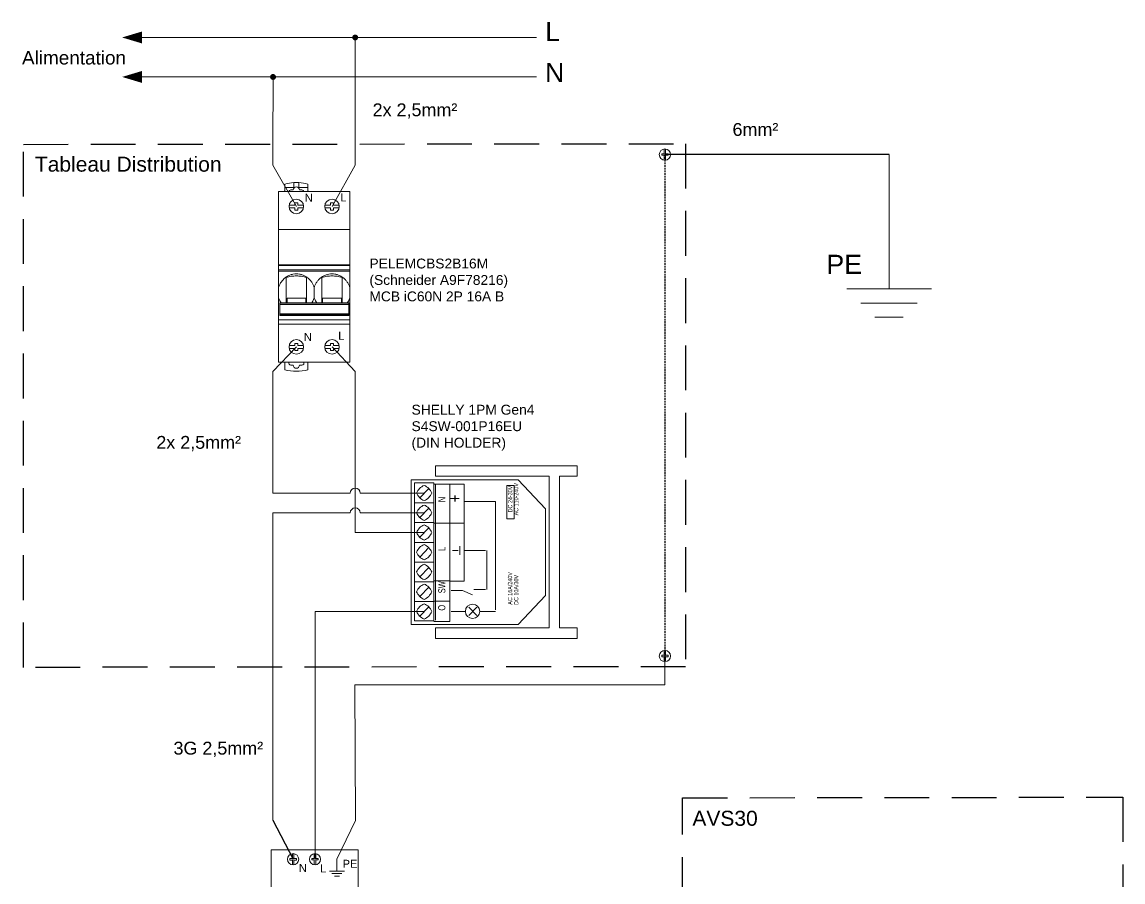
# Model space of a CAD drawing. Header units: millimetres. Extents: x 2540 to 2713, y 1454 to 1717.
# Drawn here: x 2541.4 to 2697.3, y 1595 to 1716.8 of the extents above; entities that cross this region are included whole.
import ezdxf

# ---------------------------------------------------------------- set-up
doc = ezdxf.new("R2010")
doc.units = ezdxf.units.MM
doc.linetypes.add('DASHED2', pattern=[0.375, 0.25, -0.125])
doc.linetypes.add('HIDDEN', pattern=[9.525, 6.35, -3.175])
for name, color, linetype, lineweight in [('01_Puissance', 250, 'Continuous', 20), ('03_Symbole', 250, 'Continuous', 15), ('Layer1', 253, 'DASHED2', 18), ('trait fin', 253, 'HIDDEN', 18)]:
    doc.layers.add(name, color=color, linetype=linetype, lineweight=lineweight)
doc.layers.add('04_Texte', color=7, linetype='Continuous')
doc.styles.get("Standard").update_dxf_attribs({"font": 'arial.ttf'})

msp = doc.modelspace()

# ---------------------------------------------------------------- linework, layer by layer
at = {"layer": '01_Puissance'}
for p, q in [((2558.33, 1714.58), (2558.33, 1714.58)), ((2558.33, 1714.58), (2614.19, 1714.58)), ((2588.52, 1699.24), (2588.51, 1714.58)), ((2558.33, 1708.99), (2614.19, 1708.99)), ((2576.9, 1708.99), (2576.89, 1699.13)), ((2576.89, 1699.13), (2576.89, 1696.48)), ((2588.52, 1699.24), (2588.52, 1696.48)), ((2664.13, 1698), (2664.13, 1678.97)), ((2576.89, 1696.48), (2580.2, 1690.64)), ((2588.52, 1696.48), (2585.25, 1690.64)), ((2664.13, 1678.97), (2658.13, 1678.97)), ((2658.13, 1678.97), (2670.13, 1678.97)), ((2664.13, 1676.97), (2660.13, 1676.97)), ((2660.13, 1676.97), (2668.13, 1676.97)), ((2664.13, 1674.97), (2662.13, 1674.97)), ((2662.13, 1674.97), (2666.13, 1674.97)), ((2576.89, 1667.26), (2580.2, 1670.75)), ((2588.53, 1667.26), (2585.25, 1670.75)), ((2576.89, 1663.95), (2576.89, 1667.26)), ((2588.53, 1664.06), (2588.53, 1667.26)), ((2576.89, 1663.95), (2576.89, 1650.04)), ((2588.53, 1664.06), (2588.53, 1644.45)), ((2576.89, 1650.04), (2587.83, 1650.04)), ((2589.23, 1650.04), (2598.32, 1650.04)), ((2576.89, 1647.25), (2587.83, 1647.25)), ((2576.89, 1647.25), (2576.89, 1603.72)), ((2589.23, 1647.25), (2598.32, 1647.25)), ((2582.84, 1633.27), (2582.84, 1603.66)), ((2598.32, 1633.27), (2582.84, 1633.27)), ((2632.39, 1626.97), (2632.39, 1622.9)), ((2588.46, 1622.9), (2588.57, 1603.66)), ((2632.39, 1622.9), (2588.46, 1622.9)), ((2582.84, 1598.19), (2582.84, 1603.66)), ((2588.57, 1603.66), (2585.95, 1598.2)), ((2585.95, 1598.2), (2585.95, 1596.51)), ((2588.94, 1599.5), (2588.94, 1599.39)), ((2585.95, 1596.51), (2584.88, 1596.51)), ((2584.88, 1596.51), (2587.02, 1596.51)), ((2585.95, 1596.15), (2585.24, 1596.15)), ((2585.24, 1596.15), (2586.66, 1596.15)), ((2585.95, 1595.8), (2585.59, 1595.8)), ((2585.59, 1595.8), (2586.3, 1595.8))]:
    msp.add_line(p, q, dxfattribs=at)
at = {"layer": '01_Puissance', "lineweight": -3}
for p, q in [((2664.13, 1698), (2632.39, 1698)), ((2576.89, 1603.72), (2579.73, 1598.2))]:
    msp.add_line(p, q, dxfattribs=at)
at = {"layer": '01_Puissance'}
for points in [[(2558.33, 1714.58, 1.68, 0, 0), (2555.53, 1714.58, 0, 0, 0)], [(2558.33, 1708.99, 1.68, 0, 0), (2555.53, 1708.99, 0, 0, 0)]]:
    msp.add_lwpolyline(points, format="xyseb", dxfattribs=at)
at = {"layer": '01_Puissance', "const_width": 0.419}
for points in [[(2588.33, 1714.58, 1), (2588.74, 1714.58, 1)], [(2576.69, 1708.99, 1), (2577.11, 1708.99, 1)]]:
    msp.add_lwpolyline(points, format="xyb", close=True, dxfattribs=at)
at = {"layer": '01_Puissance'}
for centre in [(2588.53, 1650.04), (2588.53, 1647.25)]:
    msp.add_arc(centre, 0.698, 0, 180, dxfattribs=at)
at = {"layer": '03_Symbole', "color": 7, "linetype": 'Continuous'}
for p, q in [((2631.93, 1698.11), (2631.93, 1697.9)), ((2632.28, 1698.11), (2631.93, 1698.11)), ((2631.93, 1697.9), (2632.28, 1697.9)), ((2632.28, 1698.11), (2632.28, 1698.79)), ((2632.28, 1697.9), (2632.28, 1697.21)), ((2632.49, 1698.11), (2632.49, 1698.79)), ((2632.85, 1698.11), (2632.49, 1698.11)), ((2632.49, 1697.9), (2632.49, 1697.21)), ((2632.49, 1697.9), (2632.85, 1697.9)), ((2632.85, 1697.9), (2632.85, 1698.11)), ((2578.58, 1693.34), (2578.58, 1693.81)), ((2578.58, 1692.93), (2578.58, 1693.34)), ((2579.85, 1693.34), (2578.58, 1693.34)), ((2579.85, 1694.04), (2579.85, 1693.34)), ((2580.56, 1693.34), (2580.56, 1694.04)), ((2581.83, 1693.34), (2580.56, 1693.34)), ((2581.83, 1693.81), (2581.83, 1693.34)), ((2581.83, 1693.34), (2581.83, 1692.93)), ((2577.68, 1668.61), (2577.68, 1692.77)), ((2587.77, 1692.77), (2577.68, 1692.77)), ((2579.76, 1692.99), (2579.42, 1692.99)), ((2580.99, 1692.99), (2580.64, 1692.99)), ((2587.77, 1668.61), (2587.77, 1692.77)), ((2580, 1690.85), (2579.2, 1690.85)), ((2580, 1690.43), (2579.2, 1690.43)), ((2580, 1690.85), (2580, 1691.14)), ((2580, 1691.14), (2580.4, 1691.14)), ((2580, 1690.14), (2580, 1690.43)), ((2580.4, 1690.14), (2580, 1690.14)), ((2580.4, 1691.14), (2580.4, 1690.85)), ((2580.4, 1690.85), (2581.21, 1690.85)), ((2580.4, 1690.43), (2580.4, 1690.14)), ((2580.4, 1690.43), (2581.21, 1690.43)), ((2585.05, 1690.85), (2584.24, 1690.85)), ((2585.05, 1690.43), (2584.24, 1690.43)), ((2585.05, 1690.85), (2585.05, 1691.14)), ((2585.05, 1691.14), (2585.45, 1691.14)), ((2585.05, 1690.14), (2585.05, 1690.43)), ((2585.45, 1690.14), (2585.05, 1690.14)), ((2585.45, 1691.14), (2585.45, 1690.85)), ((2585.45, 1690.85), (2586.25, 1690.85)), ((2585.45, 1690.43), (2585.45, 1690.14)), ((2585.45, 1690.43), (2586.25, 1690.43)), ((2587.77, 1687.39), (2577.68, 1687.39)), ((2587.77, 1682.4), (2577.68, 1682.4)), ((2577.68, 1682.29), (2587.77, 1682.29)), ((2577.68, 1681.69), (2587.77, 1681.69)), ((2587.77, 1681.46), (2577.68, 1681.46)), ((2578.78, 1677.01), (2578.78, 1680.59)), ((2581.63, 1677.01), (2581.63, 1680.59)), ((2583.82, 1677.01), (2583.82, 1680.59)), ((2586.67, 1677.01), (2586.67, 1680.59)), ((2582.72, 1677.72), (2582.72, 1679.15)), ((2578.88, 1677.01), (2578.88, 1677.64)), ((2578.88, 1677.64), (2581.53, 1677.64)), ((2581.53, 1677.64), (2581.53, 1677.01)), ((2583.92, 1677.64), (2586.57, 1677.64)), ((2583.92, 1677.01), (2583.92, 1677.64)), ((2586.57, 1677.64), (2586.57, 1677.01)), ((2577.84, 1675.22), (2577.84, 1677.01)), ((2577.84, 1677.01), (2587.61, 1677.01)), ((2587.61, 1676.94), (2577.84, 1676.94)), ((2587.61, 1676.77), (2577.84, 1676.77)), ((2587.61, 1677.01), (2587.61, 1675.22)), ((2577.68, 1674.57), (2587.77, 1674.57)), ((2587.61, 1675.46), (2577.84, 1675.46)), ((2577.84, 1675.28), (2587.61, 1675.28)), ((2577.84, 1675.22), (2587.61, 1675.22)), ((2587.77, 1673.99), (2577.68, 1673.99)), ((2580, 1671.25), (2580.4, 1671.25)), ((2580, 1670.96), (2580, 1671.25)), ((2580.4, 1671.25), (2580.4, 1670.96)), ((2585.05, 1671.25), (2585.45, 1671.25)), ((2585.05, 1670.96), (2585.05, 1671.25)), ((2585.45, 1671.25), (2585.45, 1670.96)), ((2580, 1670.96), (2579.2, 1670.96)), ((2580, 1670.53), (2579.2, 1670.53)), ((2580, 1670.25), (2580, 1670.53)), ((2580.4, 1670.25), (2580, 1670.25)), ((2580.4, 1670.96), (2581.21, 1670.96)), ((2580.4, 1670.53), (2581.21, 1670.53)), ((2580.4, 1670.53), (2580.4, 1670.25)), ((2585.05, 1670.96), (2584.24, 1670.96)), ((2585.05, 1670.53), (2584.24, 1670.53)), ((2585.05, 1670.25), (2585.05, 1670.53)), ((2585.45, 1670.25), (2585.05, 1670.25)), ((2585.45, 1670.96), (2586.25, 1670.96)), ((2585.45, 1670.53), (2586.25, 1670.53)), ((2585.45, 1670.53), (2585.45, 1670.25)), ((2577.68, 1668.61), (2587.77, 1668.61)), ((2578.56, 1668.61), (2578.56, 1667.52)), ((2579.75, 1668.18), (2579.42, 1668.18)), ((2580.99, 1668.18), (2580.66, 1668.18)), ((2581.84, 1667.52), (2581.84, 1668.61)), ((2632.28, 1627.08), (2632.28, 1627.76)), ((2632.49, 1627.08), (2632.49, 1627.76)), ((2631.93, 1627.08), (2631.93, 1626.86)), ((2632.28, 1627.08), (2631.93, 1627.08)), ((2631.93, 1626.86), (2632.28, 1626.86)), ((2632.28, 1626.86), (2632.28, 1626.18)), ((2632.85, 1627.08), (2632.49, 1627.08)), ((2632.49, 1626.86), (2632.49, 1626.18)), ((2632.49, 1626.86), (2632.85, 1626.86)), ((2632.85, 1626.86), (2632.85, 1627.08)), ((2579.28, 1598.3), (2579.28, 1598.08)), ((2579.64, 1598.3), (2579.28, 1598.3)), ((2579.28, 1598.08), (2579.64, 1598.08)), ((2579.64, 1598.3), (2579.64, 1598.98)), ((2579.64, 1598.08), (2579.64, 1597.4)), ((2579.85, 1598.3), (2579.85, 1598.98)), ((2580.2, 1598.3), (2579.85, 1598.3)), ((2579.85, 1598.08), (2579.85, 1597.4)), ((2579.85, 1598.08), (2580.2, 1598.08)), ((2580.2, 1598.08), (2580.2, 1598.3)), ((2582.38, 1598.09), (2582.38, 1598.3)), ((2582.38, 1598.3), (2582.73, 1598.3)), ((2582.73, 1598.09), (2582.38, 1598.09)), ((2582.73, 1598.3), (2582.73, 1598.98)), ((2582.73, 1598.09), (2582.73, 1597.4)), ((2582.95, 1598.3), (2582.95, 1598.98)), ((2582.95, 1598.3), (2583.3, 1598.3)), ((2582.95, 1598.09), (2582.95, 1597.4)), ((2583.3, 1598.09), (2582.95, 1598.09)), ((2583.3, 1598.3), (2583.3, 1598.09))]:
    msp.add_line(p, q, dxfattribs=at)
at = {"layer": '03_Symbole'}
for p, q in [((2599.89, 1652.43), (2599.89, 1653.93)), ((2599.89, 1653.93), (2615.98, 1653.93)), ((2615.98, 1653.93), (2617.48, 1653.93)), ((2617.48, 1653.93), (2618.98, 1653.93)), ((2618.98, 1653.93), (2619.98, 1653.93)), ((2619.98, 1653.93), (2619.98, 1652.43)), ((2599.89, 1652.43), (2615.48, 1652.43)), ((2615.98, 1652.43), (2599.89, 1652.43)), ((2615.98, 1652.43), (2599.89, 1652.43)), ((2615.48, 1652.43), (2615.98, 1652.43)), ((2615.98, 1652.43), (2615.98, 1631.45)), ((2615.98, 1630.95), (2615.98, 1652.43)), ((2615.98, 1652.43), (2615.98, 1630.95)), ((2617.48, 1652.43), (2617.48, 1630.95)), ((2619.98, 1652.43), (2617.48, 1652.43)), ((2598.32, 1644.45), (2588.53, 1644.45)), ((2615.98, 1630.95), (2599.89, 1630.95)), ((2599.89, 1629.45), (2599.89, 1630.95)), ((2599.89, 1630.95), (2615.98, 1630.95)), ((2615.98, 1630.95), (2599.89, 1630.95)), ((2615.98, 1631.45), (2615.98, 1631.45)), ((2615.98, 1631.45), (2615.98, 1630.95)), ((2619.98, 1630.95), (2617.48, 1630.95)), ((2619.98, 1629.45), (2619.98, 1630.95)), ((2617.48, 1629.45), (2599.89, 1629.45)), ((2617.48, 1629.45), (2619.98, 1629.45))]:
    msp.add_line(p, q, dxfattribs=at)
at = {"layer": '03_Symbole', "color": 0}
for p, q in [((2599.68, 1651.32), (2601.91, 1651.32)), ((2599.89, 1651.32), (2599.89, 1632.07)), ((2601.91, 1631.86), (2601.91, 1651.32)), ((2598.95, 1650.71), (2597.69, 1649.38)), ((2599.68, 1648.66), (2596.92, 1648.66)), ((2598.95, 1647.91), (2597.69, 1646.58)), ((2608.39, 1648.86), (2603.94, 1648.86)), ((2608.39, 1648.86), (2608.39, 1633.5)), ((2599.68, 1645.86), (2596.92, 1645.86)), ((2598.95, 1645.12), (2597.69, 1643.79)), ((2599.68, 1645.79), (2601.91, 1645.79)), ((2599.68, 1643.07), (2596.92, 1643.07)), ((2598.95, 1642.32), (2597.69, 1640.99)), ((2602.32, 1641.9), (2603.13, 1641.9)), ((2603.33, 1641.28), (2603.33, 1642.51)), ((2606.97, 1641.9), (2603.94, 1641.9)), ((2607.17, 1641.9), (2607.17, 1636.37)), ((2599.68, 1640.27), (2596.92, 1640.27)), ((2598.95, 1639.52), (2597.69, 1638.19)), ((2599.68, 1637.48), (2596.92, 1637.48)), ((2599.68, 1637.6), (2601.91, 1637.6)), ((2598.95, 1636.73), (2597.69, 1635.4)), ((2603.73, 1636.25), (2602.11, 1636.25)), ((2605.15, 1635.63), (2603.73, 1636.25)), ((2606.97, 1636.37), (2605.35, 1636.37)), ((2599.68, 1634.68), (2596.92, 1634.68)), ((2598.95, 1633.93), (2597.69, 1632.6)), ((2599.68, 1634.73), (2601.91, 1634.73)), ((2605.76, 1633.91), (2604.6, 1632.69)), ((2605.76, 1632.69), (2604.6, 1633.91)), ((2604.14, 1633.3), (2602.11, 1633.3)), ((2608.39, 1633.3), (2606.16, 1633.3)), ((2599.68, 1631.86), (2601.91, 1631.86))]:
    msp.add_line(p, q, dxfattribs=at)
at = {"layer": '03_Symbole', "color": 7, "linetype": 'Continuous'}
for points in [[(2578.04, 1677.01), (2577.85, 1677.27), (2577.68, 1677.72)], [(2582.72, 1677.72), (2582.54, 1677.24), (2582.37, 1677.01)], [(2583.08, 1677.01), (2582.9, 1677.26), (2582.72, 1677.72)], [(2587.77, 1677.72), (2587.59, 1677.24), (2587.41, 1677.01)]]:
    msp.add_lwpolyline(points, dxfattribs=at)
at = {"layer": '03_Symbole'}
msp.add_lwpolyline([(2576.65, 1599.5), (2588.94, 1599.5), (2588.94, 1579.19), (2576.65, 1579.19)], close=True, dxfattribs=at)
at = {"layer": '03_Symbole', "color": 0}
for points in [[(2596.44, 1651.93, 0), (2611.63, 1651.93, 0), (2615.48, 1647.84, 0), (2615.48, 1635.55, 0), (2611.63, 1631.45, 0), (2596.44, 1631.45, 0), (2596.44, 1651.93, 0)], [(2596.92, 1631.95, 0), (2596.92, 1651.52, 0), (2599.68, 1651.52, 0), (2599.68, 1631.95, 0), (2596.92, 1631.95, 0)], [(2601.91, 1645.81, 0), (2601.91, 1651.32, 0), (2603.94, 1651.32, 0), (2603.94, 1645.81, 0), (2601.91, 1645.81, 0)], [(2610.01, 1646.4, 0), (2610.01, 1651.11, 0), (2611.02, 1651.11, 0), (2611.02, 1646.4, 0), (2610.01, 1646.4, 0)], [(2601.91, 1637.59, 0), (2601.91, 1645.77, 0), (2603.94, 1645.77, 0), (2603.94, 1637.59, 0), (2601.91, 1637.59, 0)]]:
    msp.add_polyline3d(points, dxfattribs=at)
at = {"layer": '03_Symbole', "color": 7, "linetype": 'Continuous'}
for centre, radius in [((2632.39, 1698), 0.798), ((2580.2, 1690.64), 1.03), ((2585.25, 1690.64), 1.03), ((2580.2, 1670.75), 1.03), ((2585.25, 1670.75), 1.03), ((2632.39, 1626.97), 0.798), ((2579.74, 1598.19), 0.798), ((2582.84, 1598.19), 0.798)]:
    msp.add_circle(centre, radius, dxfattribs=at)
at = {"layer": '03_Symbole', "color": 0}
msp.add_circle((2605.15, 1633.3), 1.02, dxfattribs=at)
at = {"layer": '03_Symbole', "color": 7, "linetype": 'Continuous'}
for centre, radius, start, end in [((2580.21, 1688.54), 5.51, 93.7668, 107.1978), ((2580.21, 1688.54), 5.51, 86.3591, 93.7668), ((2580.21, 1688.54), 5.51, 72.9337, 86.3591), ((2578.29, 1693), 0.284, 308.5163, 347.0319), ((2578.29, 1693), 0.284, 347.0631, 359.9849), ((2579.42, 1692.7), 0.285, 90.0557, 166.524), ((2580.99, 1692.7), 0.285, 13.4739, 89.9443), ((2582.11, 1693), 0.284, 180.0152, 192.8736), ((2582.11, 1693), 0.284, 192.9049, 231.4838), ((2579.42, 1668.47), 0.285, 149.9964, 270), ((2580.2, 1668.18), 0.456, 180, 0), ((2580.99, 1668.47), 0.285, 270, 30.0038), ((2580.2, 1673.57), 6.27, 254.849, 285.151)]:
    msp.add_arc(centre, radius, start, end, dxfattribs=at)
at = {"layer": '03_Symbole', "color": 0}
for centre, start, end in [((2599.02, 1649.36), 112.0033, 158.8032), ((2597.58, 1649.36), 21.243, 68.0438), ((2599.02, 1650.76), 201.266, 248.067), ((2597.58, 1650.76), 291.98, 338.78), ((2599.02, 1646.57), 112.0033, 158.8032), ((2597.58, 1646.57), 21.243, 68.0438), ((2599.02, 1647.96), 201.266, 248.067), ((2597.58, 1647.96), 291.98, 338.78), ((2599.02, 1643.77), 112.0033, 158.8032), ((2597.58, 1643.77), 21.243, 68.0438), ((2599.02, 1645.16), 201.266, 248.067), ((2597.58, 1645.16), 291.98, 338.78), ((2599.02, 1640.98), 112.0033, 158.8032), ((2599.02, 1642.37), 201.266, 248.067), ((2597.58, 1640.97), 21.243, 68.0438), ((2597.58, 1642.37), 291.98, 338.78), ((2599.02, 1638.18), 112.0033, 158.8032), ((2599.02, 1639.57), 201.266, 248.067), ((2597.58, 1638.18), 21.243, 68.0438), ((2597.58, 1639.57), 291.98, 338.78), ((2599.02, 1635.38), 112.0033, 158.8032), ((2597.58, 1635.38), 21.243, 68.0438), ((2599.02, 1636.78), 201.266, 248.067), ((2597.58, 1636.77), 291.98, 338.78), ((2599.02, 1632.59), 112.0033, 158.8032), ((2597.58, 1632.59), 21.243, 68.0438), ((2599.02, 1633.98), 201.266, 248.067), ((2597.58, 1633.98), 291.98, 338.78)]:
    msp.add_arc(centre, 1.92, start, end, dxfattribs=at)
at = {"layer": '03_Symbole', "color": 7, "linetype": 'Continuous'}
msp.add_ellipse((2580.2, 1692.99), major_axis=(0, 0.443), ratio=0.997493, start_param=-1.570796, end_param=1.570796, dxfattribs=at)
for points, knots in [([(2578.58, 1692.93), (2578.58, 1692.9), (2578.57, 1692.85), (2578.54, 1692.79), (2578.53, 1692.77)], [0, 0, 0, 0, 0.500039, 1, 1, 1, 1]), ([(2581.88, 1692.77), (2581.86, 1692.79), (2581.84, 1692.85), (2581.83, 1692.9), (2581.83, 1692.93)], [0, 0, 0, 0, 0.499961, 1, 1, 1, 1]), ([(2580.2, 1681.09), (2580.04, 1681.09), (2579.72, 1681.06), (2579.25, 1680.93), (2578.82, 1680.71), (2578.56, 1680.51), (2578.44, 1680.4)], [0, 0, 0, 0, 0.249983, 0.499973, 0.749982, 1, 1, 1, 1]), ([(2580.2, 1680.81), (2579.96, 1680.81), (2579.47, 1680.77), (2579, 1680.66), (2578.78, 1680.59)], [0, 0, 0, 0, 0.509146, 1, 1, 1, 1]), ([(2580.2, 1681.09), (2580.35, 1681.09), (2580.56, 1681.08), (2580.84, 1681.02), (2581.11, 1680.94), (2581.44, 1680.79), (2581.8, 1680.56), (2582.12, 1680.26), (2582.38, 1679.93), (2582.59, 1679.55), (2582.69, 1679.28), (2582.72, 1679.15)], [0, 0, 0, 0, 0.125046, 0.187644, 0.250209, 0.375224, 0.500253, 0.625262, 0.750232, 0.875163, 1, 1, 1, 1]), ([(2581.63, 1680.59), (2581.4, 1680.66), (2580.93, 1680.77), (2580.45, 1680.81), (2580.2, 1680.81)], [0, 0, 0, 0, 0.490854, 1, 1, 1, 1]), ([(2582.72, 1679.15), (2582.76, 1679.28), (2582.86, 1679.55), (2583.07, 1679.93), (2583.33, 1680.26), (2583.65, 1680.56), (2584.01, 1680.79), (2584.4, 1680.96), (2584.82, 1681.07), (2585.1, 1681.09), (2585.25, 1681.09)], [0, 0, 0, 0, 0.124861, 0.249813, 0.374793, 0.499813, 0.624849, 0.749888, 0.874952, 1, 1, 1, 1]), ([(2585.25, 1680.81), (2585, 1680.81), (2584.52, 1680.77), (2584.05, 1680.66), (2583.82, 1680.59)], [0, 0, 0, 0, 0.509146, 1, 1, 1, 1]), ([(2585.25, 1681.09), (2585.39, 1681.09), (2585.6, 1681.08), (2585.88, 1681.02), (2586.16, 1680.94), (2586.48, 1680.79), (2586.84, 1680.56), (2587.16, 1680.26), (2587.42, 1679.93), (2587.63, 1679.55), (2587.73, 1679.28), (2587.77, 1679.15)], [0, 0, 0, 0, 0.125046, 0.187644, 0.250209, 0.375224, 0.500253, 0.625262, 0.750232, 0.875163, 1, 1, 1, 1]), ([(2586.67, 1680.59), (2586.45, 1680.66), (2585.97, 1680.77), (2585.49, 1680.81), (2585.25, 1680.81)], [0, 0, 0, 0, 0.490854, 1, 1, 1, 1]), ([(2577.68, 1679.15), (2577.71, 1679.27), (2577.8, 1679.5), (2577.97, 1679.83), (2578.18, 1680.14), (2578.35, 1680.32), (2578.44, 1680.4)], [0, 0, 0, 0, 0.249803, 0.499808, 0.749905, 1, 1, 1, 1])]:
    msp.add_open_spline(points, degree=3, knots=knots, dxfattribs=at)
at = {"layer": 'Layer1', "lineweight": -3}
msp.add_line((2632.39, 1698), (2632.39, 1626.97), dxfattribs=at)
at = {"layer": 'trait fin', "lineweight": -3}
for points in [[(2541.55, 1699.44), (2635.32, 1699.53), (2635.32, 1625.46), (2541.55, 1625.36)], [(2634.9, 1606.89), (2697.25, 1606.98), (2697.25, 1563.67), (2634.9, 1563.58)]]:
    msp.add_lwpolyline(points, close=True, dxfattribs=at)

# ---------------------------------------------------------------- texts
at = {"layer": '03_Symbole', "color": 0, "width": 0.72}
for s, height, p in [('N', 1.01, (2601.3, 1648.76)), ('+', 1.82, (2603.53, 1648.76)), ('DC 24-30V', 0.607, (2610.78, 1647.32)), ('AC 110-240V', 0.6074, (2611.63, 1646.89)), ('L', 1.01, (2601.29, 1641.87)), ('SW', 1.012, (2601.3, 1635.86)), ('AC 16A/240V', 0.6074, (2610.76, 1634.24)), ('DC 10A/30V', 0.607, (2611.63, 1634.22)), ('O', 1.01, (2601.3, 1633.4))]:
    msp.add_text(s, height=height, rotation=90, dxfattribs=at).set_placement(p)
at = {"layer": '04_Texte', "attachment_point": 1}
for s, width, gutter_width, heights, insert, char_height in [('L', 10.8148, 13.52, [0], (2615.44, 1716.77), 2.7), ('Alimentation', 5.612, 9.58, [0], (2541.35, 1712.67), 1.9165), ('N', 10.8148, 13.52, [0], (2615.41, 1710.98), 2.7), ('N', 1.1335, 5.67, [0], (2581.38, 1692.45), 1.13), ('L', 1.1335, 5.67, [0], (2586.42, 1692.49), 1.13), ('PE', 10.8148, 13.52, [0], (2655.26, 1683.8), 2.704), ('PELEMCBS2B16M\\P(Schneider A9F78216)\\PMCB iC60N 2P 16A B', 34.2632, 6.98, [8.56], (2590.55, 1683.26), 1.3965), ('L', 1.1335, 5.67, [0], (2586.13, 1672.9), 1.13), ('N', 1.1335, 5.67, [0], (2581.25, 1672.74), 1.13), ('SHELLY 1PM Gen4 S4SW-001P16EU\\P(DIN HOLDER)', 17.494, 7.01, [0], (2596.51, 1662.56), 1.4011), ('PE', 1.1335, 5.67, [0], (2586.75, 1598.11), 1.133), ('N', 1.1335, 5.67, [0], (2580.54, 1597.53), 1.13), ('L', 1.1335, 5.67, [0], (2583.56, 1597.45), 1.13)]:
    msp.add_mtext_dynamic_manual_height_columns(s, width=width, gutter_width=gutter_width, heights=heights, dxfattribs=dict(at, insert=insert, char_height=char_height))
at = {"layer": '04_Texte', "lineweight": -3, "attachment_point": 1}
for s, width, gutter_width, insert, char_height in [('2x 2,5mm²', 14.5847, 9.09, (2591, 1705.24), 1.818), ('6mm²', 14.5847, 9.09, (2641.96, 1702.46), 1.818), ('Tableau Distribution', 26.434, 10.64, (2543.18, 1697.7), 2.1272), ('2x 2,5mm²', 14.5847, 9.09, (2560.37, 1658.14), 1.818), ('3G 2,5mm²', 15.3962, 9.09, (2562.8, 1614.83), 1.818), ('AVS30', 26.434, 10.64, (2636.28, 1605.05), 2.127)]:
    msp.add_mtext_dynamic_manual_height_columns(s, width=width, gutter_width=gutter_width, heights=[0], dxfattribs=dict(at, insert=insert, char_height=char_height))

doc.saveas('drawing.dxf')
